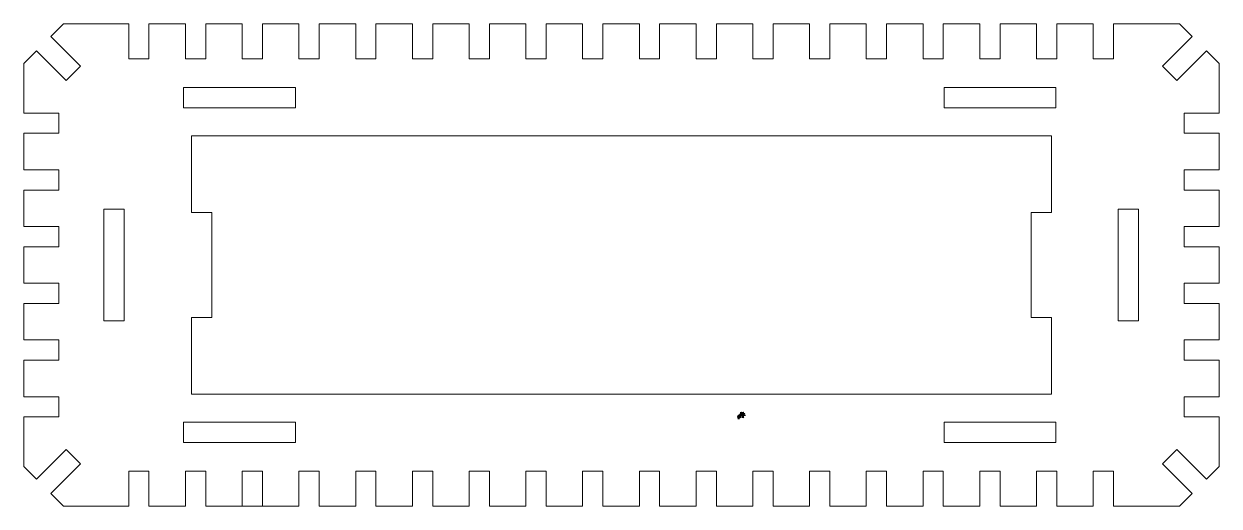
# Model space of a CAD drawing. Header units: centimetres. Extents: x -51 to 100, y -24 to 30.
# Drawn here: x 40.82 to 64.41, y -3.03 to 6.49 of the extents above; entities that cross this region are included whole.
import ezdxf

# ---------------------------------------------------------------- set-up
doc = ezdxf.new("R2010")
doc.units = ezdxf.units.CM
doc.header["$MEASUREMENT"] = 0

msp = doc.modelspace()

# ---------------------------------------------------------------- linework, layer by layer
at = {"lineweight": 9}
for points in [[(41.59955, 6.48837), (41.59955, 6.48837), (41.35087, 6.23965), (41.35087, 6.23965)], [(41.59955, 6.48837), (41.59955, 6.48837), (41.35087, 6.23965), (41.35087, 6.23965)], [(41.59955, 6.48837), (41.59955, 6.48837), (42.88783, 6.48837), (42.88783, 6.48837)], [(42.88783, 6.48837), (42.88783, 6.48837), (42.88783, 5.79869), (42.88783, 5.79869)], [(43.28783, 6.48837), (43.28783, 6.48837), (44.00751, 6.48837), (44.00751, 6.48837)], [(43.28783, 5.79869), (43.28783, 5.79869), (43.28783, 6.48837), (43.28783, 6.48837)], [(44.00751, 6.48837), (44.00751, 6.48837), (44.00751, 5.79869), (44.00751, 5.79869)], [(44.40751, 6.48837), (44.40751, 6.48837), (45.12719, 6.48837), (45.12719, 6.48837)], [(44.40751, 5.79869), (44.40751, 5.79869), (44.40751, 6.48837), (44.40751, 6.48837)], [(45.12719, 6.48837), (45.12719, 6.48837), (45.12719, 5.79869), (45.12719, 5.79869)], [(45.52719, 6.48837), (45.52719, 6.48837), (46.24683, 6.48837), (46.24683, 6.48837)], [(45.52719, 5.79869), (45.52719, 5.79869), (45.52719, 6.48837), (45.52719, 6.48837)], [(46.24683, 6.48837), (46.24683, 6.48837), (46.24683, 5.79869), (46.24683, 5.79869)], [(46.64683, 6.48837), (46.64683, 6.48837), (47.36651, 6.48837), (47.36651, 6.48837)], [(46.64683, 5.79869), (46.64683, 5.79869), (46.64683, 6.48837), (46.64683, 6.48837)], [(47.36651, 6.48837), (47.36651, 6.48837), (47.36651, 5.79869), (47.36651, 5.79869)], [(47.76651, 6.48837), (47.76651, 6.48837), (48.48619, 6.48837), (48.48619, 6.48837)], [(47.76651, 5.79869), (47.76651, 5.79869), (47.76651, 6.48837), (47.76651, 6.48837)], [(48.48619, 6.48837), (48.48619, 6.48837), (48.48619, 5.79869), (48.48619, 5.79869)], [(48.88619, 6.48837), (48.88619, 6.48837), (49.60583, 6.48837), (49.60583, 6.48837)], [(48.88619, 5.79869), (48.88619, 5.79869), (48.88619, 6.48837), (48.88619, 6.48837)], [(49.60583, 6.48837), (49.60583, 6.48837), (49.60583, 5.79869), (49.60583, 5.79869)], [(50.00583, 6.48837), (50.00583, 6.48837), (50.72551, 6.48837), (50.72551, 6.48837)], [(50.00583, 5.79869), (50.00583, 5.79869), (50.00583, 6.48837), (50.00583, 6.48837)], [(50.72551, 6.48837), (50.72551, 6.48837), (50.72551, 5.79869), (50.72551, 5.79869)], [(51.12551, 6.48837), (51.12551, 6.48837), (51.84519, 6.48837), (51.84519, 6.48837)], [(51.12551, 5.79869), (51.12551, 5.79869), (51.12551, 6.48837), (51.12551, 6.48837)], [(51.84519, 6.48837), (51.84519, 6.48837), (51.84519, 5.79869), (51.84519, 5.79869)], [(52.24519, 6.48837), (52.24519, 6.48837), (52.96487, 6.48837), (52.96487, 6.48837)], [(52.24519, 5.79869), (52.24519, 5.79869), (52.24519, 6.48837), (52.24519, 6.48837)], [(52.96487, 6.48837), (52.96487, 6.48837), (52.96487, 5.79869), (52.96487, 5.79869)], [(53.36487, 6.48837), (53.36487, 6.48837), (54.08451, 6.48837), (54.08451, 6.48837)], [(53.36487, 5.79869), (53.36487, 5.79869), (53.36487, 6.48837), (53.36487, 6.48837)], [(54.08451, 6.48837), (54.08451, 6.48837), (54.08451, 5.79869), (54.08451, 5.79869)], [(54.48451, 6.48837), (54.48451, 6.48837), (55.20419, 6.48837), (55.20419, 6.48837)], [(54.48451, 5.79869), (54.48451, 5.79869), (54.48451, 6.48837), (54.48451, 6.48837)], [(55.20419, 6.48837), (55.20419, 6.48837), (55.20419, 5.79869), (55.20419, 5.79869)], [(55.60419, 6.48837), (55.60419, 6.48837), (56.32387, 6.48837), (56.32387, 6.48837)], [(55.60419, 5.79869), (55.60419, 5.79869), (55.60419, 6.48837), (55.60419, 6.48837)], [(56.32387, 6.48837), (56.32387, 6.48837), (56.32387, 5.79869), (56.32387, 5.79869)], [(56.72387, 6.48837), (56.72387, 6.48837), (57.44351, 6.48837), (57.44351, 6.48837)], [(56.72387, 5.79869), (56.72387, 5.79869), (56.72387, 6.48837), (56.72387, 6.48837)], [(57.44351, 6.48837), (57.44351, 6.48837), (57.44351, 5.79869), (57.44351, 5.79869)], [(57.84351, 6.48837), (57.84351, 6.48837), (58.56319, 6.48837), (58.56319, 6.48837)], [(57.84351, 5.79869), (57.84351, 5.79869), (57.84351, 6.48837), (57.84351, 6.48837)], [(58.56319, 6.48837), (58.56319, 6.48837), (58.56319, 5.79869), (58.56319, 5.79869)], [(58.96319, 6.48837), (58.96319, 6.48837), (59.68287, 6.48837), (59.68287, 6.48837)], [(58.96319, 5.79869), (58.96319, 5.79869), (58.96319, 6.48837), (58.96319, 6.48837)], [(59.68287, 6.48837), (59.68287, 6.48837), (59.68287, 5.79869), (59.68287, 5.79869)], [(60.08287, 6.48837), (60.08287, 6.48837), (60.80255, 6.48837), (60.80255, 6.48837)], [(60.08287, 5.79869), (60.08287, 5.79869), (60.08287, 6.48837), (60.08287, 6.48837)], [(60.80255, 6.48837), (60.80255, 6.48837), (60.80255, 5.79869), (60.80255, 5.79869)], [(61.20255, 6.48837), (61.20255, 6.48837), (61.92219, 6.48837), (61.92219, 6.48837)], [(61.20255, 5.79869), (61.20255, 5.79869), (61.20255, 6.48837), (61.20255, 6.48837)], [(61.92219, 6.48837), (61.92219, 6.48837), (61.92219, 5.79869), (61.92219, 5.79869)], [(63.62483, 6.48837), (63.62483, 6.48837), (62.32219, 6.48837), (62.32219, 6.48837)], [(62.32219, 6.48837), (62.32219, 6.48837), (63.62483, 6.48837), (63.62483, 6.48837)], [(62.32219, 5.79869), (62.32219, 5.79869), (62.32219, 6.48837), (62.32219, 6.48837)], [(63.62483, 6.48837), (63.62483, 6.48837), (63.87351, 6.23965), (63.87351, 6.23965)], [(63.62483, 6.48837), (63.62483, 6.48837), (63.87351, 6.23965), (63.87351, 6.23965)], [(41.93603, 5.65445), (41.93603, 5.65445), (41.35087, 6.23965), (41.35087, 6.23965)], [(41.93603, 5.65445), (41.93603, 5.65445), (41.35087, 6.23965), (41.35087, 6.23965)], [(63.28835, 5.65445), (63.28835, 5.65445), (63.87351, 6.23965), (63.87351, 6.23965)], [(63.28835, 5.65445), (63.28835, 5.65445), (63.87351, 6.23965), (63.87351, 6.23965)], [(41.06799, 5.95681), (41.06799, 5.95681), (40.81931, 5.70809), (40.81931, 5.70809)], [(41.06799, 5.95681), (41.06799, 5.95681), (40.81931, 5.70809), (40.81931, 5.70809)], [(41.06799, 5.95681), (41.06799, 5.95681), (41.65319, 5.37161), (41.65319, 5.37161)], [(41.06799, 5.95681), (41.06799, 5.95681), (41.65319, 5.37161), (41.65319, 5.37161)], [(64.15635, 5.95681), (64.15635, 5.95681), (63.57119, 5.37161), (63.57119, 5.37161)], [(64.15635, 5.95681), (64.15635, 5.95681), (63.57119, 5.37161), (63.57119, 5.37161)], [(64.15635, 5.95681), (64.15635, 5.95681), (64.40507, 5.70809), (64.40507, 5.70809)], [(64.15635, 5.95681), (64.15635, 5.95681), (64.40507, 5.70809), (64.40507, 5.70809)], [(40.81931, 4.72889), (40.81931, 4.72889), (40.81931, 5.70809), (40.81931, 5.70809)], [(42.88783, 5.79869), (42.88783, 5.79869), (43.28783, 5.79869), (43.28783, 5.79869)], [(44.00751, 5.79869), (44.00751, 5.79869), (44.40751, 5.79869), (44.40751, 5.79869)], [(45.12719, 5.79869), (45.12719, 5.79869), (45.52719, 5.79869), (45.52719, 5.79869)], [(46.24683, 5.79869), (46.24683, 5.79869), (46.64683, 5.79869), (46.64683, 5.79869)], [(47.36651, 5.79869), (47.36651, 5.79869), (47.76651, 5.79869), (47.76651, 5.79869)], [(48.48619, 5.79869), (48.48619, 5.79869), (48.88619, 5.79869), (48.88619, 5.79869)], [(49.60583, 5.79869), (49.60583, 5.79869), (50.00583, 5.79869), (50.00583, 5.79869)], [(50.72551, 5.79869), (50.72551, 5.79869), (51.12551, 5.79869), (51.12551, 5.79869)], [(51.84519, 5.79869), (51.84519, 5.79869), (52.24519, 5.79869), (52.24519, 5.79869)], [(52.96487, 5.79869), (52.96487, 5.79869), (53.36487, 5.79869), (53.36487, 5.79869)], [(54.08451, 5.79869), (54.08451, 5.79869), (54.48451, 5.79869), (54.48451, 5.79869)], [(55.20419, 5.79869), (55.20419, 5.79869), (55.60419, 5.79869), (55.60419, 5.79869)], [(56.32387, 5.79869), (56.32387, 5.79869), (56.72387, 5.79869), (56.72387, 5.79869)], [(57.44351, 5.79869), (57.44351, 5.79869), (57.84351, 5.79869), (57.84351, 5.79869)], [(58.56319, 5.79869), (58.56319, 5.79869), (58.96319, 5.79869), (58.96319, 5.79869)], [(59.68287, 5.79869), (59.68287, 5.79869), (60.08287, 5.79869), (60.08287, 5.79869)], [(60.80255, 5.79869), (60.80255, 5.79869), (61.20255, 5.79869), (61.20255, 5.79869)], [(61.92219, 5.79869), (61.92219, 5.79869), (62.32219, 5.79869), (62.32219, 5.79869)], [(64.40507, 4.72889), (64.40507, 4.72889), (64.40507, 5.70809), (64.40507, 5.70809)], [(41.65319, 5.37161), (41.65319, 5.37161), (41.93603, 5.65445), (41.93603, 5.65445)], [(41.65319, 5.37161), (41.65319, 5.37161), (41.93603, 5.65445), (41.93603, 5.65445)], [(63.57119, 5.37161), (63.57119, 5.37161), (63.28835, 5.65445), (63.28835, 5.65445)], [(63.57119, 5.37161), (63.57119, 5.37161), (63.28835, 5.65445), (63.28835, 5.65445)], [(41.50895, 4.72889), (41.50895, 4.72889), (40.81931, 4.72889), (40.81931, 4.72889)], [(41.50895, 4.32889), (41.50895, 4.32889), (41.50895, 4.72889), (41.50895, 4.72889)], [(63.71543, 4.32889), (63.71543, 4.32889), (63.71543, 4.72889), (63.71543, 4.72889)], [(63.71543, 4.72889), (63.71543, 4.72889), (64.40507, 4.72889), (64.40507, 4.72889)], [(40.81931, 3.60925), (40.81931, 3.60925), (40.81931, 4.32889), (40.81931, 4.32889)], [(40.81931, 4.32889), (40.81931, 4.32889), (41.50895, 4.32889), (41.50895, 4.32889)], [(40.81931, 3.60925), (40.81931, 3.60925), (40.81931, 4.32889), (40.81931, 4.32889)], [(64.40507, 4.32889), (64.40507, 4.32889), (63.71543, 4.32889), (63.71543, 4.32889)], [(64.40507, 3.60925), (64.40507, 3.60925), (64.40507, 4.32889), (64.40507, 4.32889)], [(64.40507, 3.60925), (64.40507, 3.60925), (64.40507, 4.32889), (64.40507, 4.32889)], [(41.50895, 3.60925), (41.50895, 3.60925), (40.81931, 3.60925), (40.81931, 3.60925)], [(41.50895, 3.20925), (41.50895, 3.20925), (41.50895, 3.60925), (41.50895, 3.60925)], [(63.71543, 3.20925), (63.71543, 3.20925), (63.71543, 3.60925), (63.71543, 3.60925)], [(63.71543, 3.60925), (63.71543, 3.60925), (64.40507, 3.60925), (64.40507, 3.60925)], [(40.81931, 2.48957), (40.81931, 2.48957), (40.81931, 3.20925), (40.81931, 3.20925)], [(40.81931, 3.20925), (40.81931, 3.20925), (41.50895, 3.20925), (41.50895, 3.20925)], [(40.81931, 2.48957), (40.81931, 2.48957), (40.81931, 3.20925), (40.81931, 3.20925)], [(64.40507, 3.20925), (64.40507, 3.20925), (63.71543, 3.20925), (63.71543, 3.20925)], [(64.40507, 2.48957), (64.40507, 2.48957), (64.40507, 3.20925), (64.40507, 3.20925)], [(64.40507, 2.48957), (64.40507, 2.48957), (64.40507, 3.20925), (64.40507, 3.20925)], [(41.50895, 2.48957), (41.50895, 2.48957), (40.81931, 2.48957), (40.81931, 2.48957)], [(41.50895, 2.08957), (41.50895, 2.08957), (41.50895, 2.48957), (41.50895, 2.48957)], [(63.71543, 2.08957), (63.71543, 2.08957), (63.71543, 2.48957), (63.71543, 2.48957)], [(63.71543, 2.48957), (63.71543, 2.48957), (64.40507, 2.48957), (64.40507, 2.48957)], [(40.81931, 1.36989), (40.81931, 1.36989), (40.81931, 2.08957), (40.81931, 2.08957)], [(40.81931, 2.08957), (40.81931, 2.08957), (41.50895, 2.08957), (41.50895, 2.08957)], [(40.81931, 1.36989), (40.81931, 1.36989), (40.81931, 2.08957), (40.81931, 2.08957)], [(64.40507, 2.08957), (64.40507, 2.08957), (63.71543, 2.08957), (63.71543, 2.08957)], [(64.40507, 1.36989), (64.40507, 1.36989), (64.40507, 2.08957), (64.40507, 2.08957)], [(64.40507, 1.36989), (64.40507, 1.36989), (64.40507, 2.08957), (64.40507, 2.08957)], [(41.50895, 1.36989), (41.50895, 1.36989), (40.81931, 1.36989), (40.81931, 1.36989)], [(41.50895, 0.96989), (41.50895, 0.96989), (41.50895, 1.36989), (41.50895, 1.36989)], [(63.71543, 0.96989), (63.71543, 0.96989), (63.71543, 1.36989), (63.71543, 1.36989)], [(63.71543, 1.36989), (63.71543, 1.36989), (64.40507, 1.36989), (64.40507, 1.36989)], [(40.81931, 0.25021), (40.81931, 0.25021), (40.81931, 0.96989), (40.81931, 0.96989)], [(40.81931, 0.96989), (40.81931, 0.96989), (41.50895, 0.96989), (41.50895, 0.96989)], [(40.81931, 0.25021), (40.81931, 0.25021), (40.81931, 0.96989), (40.81931, 0.96989)], [(64.40507, 0.96989), (64.40507, 0.96989), (63.71543, 0.96989), (63.71543, 0.96989)], [(64.40507, 0.25021), (64.40507, 0.25021), (64.40507, 0.96989), (64.40507, 0.96989)], [(64.40507, 0.25021), (64.40507, 0.25021), (64.40507, 0.96989), (64.40507, 0.96989)], [(41.50895, 0.25021), (41.50895, 0.25021), (40.81931, 0.25021), (40.81931, 0.25021)], [(41.50895, -0.14979), (41.50895, -0.14979), (41.50895, 0.25021), (41.50895, 0.25021)], [(63.71543, -0.14979), (63.71543, -0.14979), (63.71543, 0.25021), (63.71543, 0.25021)], [(63.71543, 0.25021), (63.71543, 0.25021), (64.40507, 0.25021), (64.40507, 0.25021)], [(40.81931, -0.86943), (40.81931, -0.86943), (40.81931, -0.14979), (40.81931, -0.14979)], [(40.81931, -0.14979), (40.81931, -0.14979), (41.50895, -0.14979), (41.50895, -0.14979)], [(40.81931, -0.86943), (40.81931, -0.86943), (40.81931, -0.14979), (40.81931, -0.14979)], [(64.40507, -0.14979), (64.40507, -0.14979), (63.71543, -0.14979), (63.71543, -0.14979)], [(64.40507, -0.86943), (64.40507, -0.86943), (64.40507, -0.14979), (64.40507, -0.14979)], [(64.40507, -0.86943), (64.40507, -0.86943), (64.40507, -0.14979), (64.40507, -0.14979)], [(41.50895, -0.86943), (41.50895, -0.86943), (40.81931, -0.86943), (40.81931, -0.86943)], [(41.50895, -1.26943), (41.50895, -1.26943), (41.50895, -0.86943), (41.50895, -0.86943)], [(63.71543, -1.26943), (63.71543, -1.26943), (63.71543, -0.86943), (63.71543, -0.86943)], [(63.71543, -0.86943), (63.71543, -0.86943), (64.40507, -0.86943), (64.40507, -0.86943)], [(40.81931, -2.24863), (40.81931, -2.24863), (40.81931, -1.26943), (40.81931, -1.26943)], [(40.81931, -1.26943), (40.81931, -1.26943), (41.50895, -1.26943), (41.50895, -1.26943)], [(64.40507, -1.26943), (64.40507, -1.26943), (63.71543, -1.26943), (63.71543, -1.26943)], [(64.40507, -2.24863), (64.40507, -2.24863), (64.40507, -1.26943), (64.40507, -1.26943)], [(41.65319, -1.91215), (41.65319, -1.91215), (41.93603, -2.19499), (41.93603, -2.19499)], [(63.57119, -1.91215), (63.57119, -1.91215), (63.28835, -2.19499), (63.28835, -2.19499)], [(64.15635, -2.49735), (64.15635, -2.49735), (63.57119, -1.91215), (63.57119, -1.91215)], [(41.06799, -2.49735), (41.06799, -2.49735), (40.81931, -2.24863), (40.81931, -2.24863)], [(42.88783, -3.02887), (42.88783, -3.02887), (42.88783, -2.33923), (42.88783, -2.33923)], [(42.88783, -2.33923), (42.88783, -2.33923), (43.28783, -2.33923), (43.28783, -2.33923)], [(43.28783, -2.33923), (43.28783, -2.33923), (43.28783, -3.02887), (43.28783, -3.02887)], [(44.00751, -3.02887), (44.00751, -3.02887), (44.00751, -2.33923), (44.00751, -2.33923)], [(44.00751, -2.33923), (44.00751, -2.33923), (44.40751, -2.33923), (44.40751, -2.33923)], [(44.40751, -2.33923), (44.40751, -2.33923), (44.40751, -3.02887), (44.40751, -3.02887)], [(45.12719, -3.02887), (45.12719, -3.02887), (45.12719, -2.33923), (45.12719, -2.33923)], [(45.12719, -2.33923), (45.12719, -2.33923), (45.52719, -2.33923), (45.52719, -2.33923)], [(45.52719, -2.33923), (45.52719, -2.33923), (45.52719, -3.02887), (45.52719, -3.02887)], [(46.24683, -3.02887), (46.24683, -3.02887), (46.24683, -2.33923), (46.24683, -2.33923)], [(46.24683, -2.33923), (46.24683, -2.33923), (46.64683, -2.33923), (46.64683, -2.33923)], [(46.64683, -2.33923), (46.64683, -2.33923), (46.64683, -3.02887), (46.64683, -3.02887)], [(47.36651, -3.02887), (47.36651, -3.02887), (47.36651, -2.33923), (47.36651, -2.33923)], [(47.36651, -2.33923), (47.36651, -2.33923), (47.76651, -2.33923), (47.76651, -2.33923)], [(47.76651, -2.33923), (47.76651, -2.33923), (47.76651, -3.02887), (47.76651, -3.02887)], [(48.48619, -3.02887), (48.48619, -3.02887), (48.48619, -2.33923), (48.48619, -2.33923)], [(48.48619, -2.33923), (48.48619, -2.33923), (48.88619, -2.33923), (48.88619, -2.33923)], [(48.88619, -2.33923), (48.88619, -2.33923), (48.88619, -3.02887), (48.88619, -3.02887)], [(49.60583, -3.02887), (49.60583, -3.02887), (49.60583, -2.33923), (49.60583, -2.33923)], [(49.60583, -2.33923), (49.60583, -2.33923), (50.00583, -2.33923), (50.00583, -2.33923)], [(50.00583, -2.33923), (50.00583, -2.33923), (50.00583, -3.02887), (50.00583, -3.02887)], [(50.72551, -3.02887), (50.72551, -3.02887), (50.72551, -2.33923), (50.72551, -2.33923)], [(50.72551, -2.33923), (50.72551, -2.33923), (51.12551, -2.33923), (51.12551, -2.33923)], [(51.12551, -2.33923), (51.12551, -2.33923), (51.12551, -3.02887), (51.12551, -3.02887)], [(51.84519, -3.02887), (51.84519, -3.02887), (51.84519, -2.33923), (51.84519, -2.33923)], [(51.84519, -2.33923), (51.84519, -2.33923), (52.24519, -2.33923), (52.24519, -2.33923)], [(52.24519, -2.33923), (52.24519, -2.33923), (52.24519, -3.02887), (52.24519, -3.02887)], [(52.96487, -3.02887), (52.96487, -3.02887), (52.96487, -2.33923), (52.96487, -2.33923)], [(52.96487, -2.33923), (52.96487, -2.33923), (53.36487, -2.33923), (53.36487, -2.33923)], [(53.36487, -2.33923), (53.36487, -2.33923), (53.36487, -3.02887), (53.36487, -3.02887)], [(54.08451, -3.02887), (54.08451, -3.02887), (54.08451, -2.33923), (54.08451, -2.33923)], [(54.08451, -2.33923), (54.08451, -2.33923), (54.48451, -2.33923), (54.48451, -2.33923)], [(54.48451, -2.33923), (54.48451, -2.33923), (54.48451, -3.02887), (54.48451, -3.02887)], [(55.20419, -3.02887), (55.20419, -3.02887), (55.20419, -2.33923), (55.20419, -2.33923)], [(55.20419, -2.33923), (55.20419, -2.33923), (55.60419, -2.33923), (55.60419, -2.33923)], [(55.60419, -2.33923), (55.60419, -2.33923), (55.60419, -3.02887), (55.60419, -3.02887)], [(56.32387, -3.02887), (56.32387, -3.02887), (56.32387, -2.33923), (56.32387, -2.33923)], [(56.32387, -2.33923), (56.32387, -2.33923), (56.72387, -2.33923), (56.72387, -2.33923)], [(56.72387, -2.33923), (56.72387, -2.33923), (56.72387, -3.02887), (56.72387, -3.02887)], [(57.44351, -3.02887), (57.44351, -3.02887), (57.44351, -2.33923), (57.44351, -2.33923)], [(57.44351, -2.33923), (57.44351, -2.33923), (57.84351, -2.33923), (57.84351, -2.33923)], [(57.84351, -2.33923), (57.84351, -2.33923), (57.84351, -3.02887), (57.84351, -3.02887)], [(58.56319, -3.02887), (58.56319, -3.02887), (58.56319, -2.33923), (58.56319, -2.33923)], [(58.56319, -2.33923), (58.56319, -2.33923), (58.96319, -2.33923), (58.96319, -2.33923)], [(58.96319, -2.33923), (58.96319, -2.33923), (58.96319, -3.02887), (58.96319, -3.02887)], [(59.68287, -3.02887), (59.68287, -3.02887), (59.68287, -2.33923), (59.68287, -2.33923)], [(59.68287, -2.33923), (59.68287, -2.33923), (60.08287, -2.33923), (60.08287, -2.33923)], [(60.08287, -2.33923), (60.08287, -2.33923), (60.08287, -3.02887), (60.08287, -3.02887)], [(60.80255, -3.02887), (60.80255, -3.02887), (60.80255, -2.33923), (60.80255, -2.33923)], [(60.80255, -2.33923), (60.80255, -2.33923), (61.20255, -2.33923), (61.20255, -2.33923)], [(61.20255, -2.33923), (61.20255, -2.33923), (61.20255, -3.02887), (61.20255, -3.02887)], [(61.92219, -3.02887), (61.92219, -3.02887), (61.92219, -2.33923), (61.92219, -2.33923)], [(61.92219, -2.33923), (61.92219, -2.33923), (62.32219, -2.33923), (62.32219, -2.33923)], [(62.32219, -2.33923), (62.32219, -2.33923), (62.32219, -3.02887), (62.32219, -3.02887)], [(64.15635, -2.49735), (64.15635, -2.49735), (64.40507, -2.24863), (64.40507, -2.24863)], [(41.59955, -3.02887), (41.59955, -3.02887), (41.35087, -2.78019), (41.35087, -2.78019)], [(63.62483, -3.02887), (63.62483, -3.02887), (63.87351, -2.78019), (63.87351, -2.78019)], [(41.59955, -3.02887), (41.59955, -3.02887), (42.88783, -3.02887), (42.88783, -3.02887)], [(43.28783, -3.02887), (43.28783, -3.02887), (44.00751, -3.02887), (44.00751, -3.02887)], [(44.40751, -3.02887), (44.40751, -3.02887), (45.12719, -3.02887), (45.12719, -3.02887)], [(45.52719, -3.02887), (45.52719, -3.02887), (46.24683, -3.02887), (46.24683, -3.02887)], [(46.64683, -3.02887), (46.64683, -3.02887), (47.36651, -3.02887), (47.36651, -3.02887)], [(47.76651, -3.02887), (47.76651, -3.02887), (48.48619, -3.02887), (48.48619, -3.02887)], [(48.88619, -3.02887), (48.88619, -3.02887), (49.60583, -3.02887), (49.60583, -3.02887)], [(50.00583, -3.02887), (50.00583, -3.02887), (50.72551, -3.02887), (50.72551, -3.02887)], [(51.12551, -3.02887), (51.12551, -3.02887), (51.84519, -3.02887), (51.84519, -3.02887)], [(52.24519, -3.02887), (52.24519, -3.02887), (52.96487, -3.02887), (52.96487, -3.02887)], [(53.36487, -3.02887), (53.36487, -3.02887), (54.08451, -3.02887), (54.08451, -3.02887)], [(54.48451, -3.02887), (54.48451, -3.02887), (55.20419, -3.02887), (55.20419, -3.02887)], [(55.60419, -3.02887), (55.60419, -3.02887), (56.32387, -3.02887), (56.32387, -3.02887)], [(56.72387, -3.02887), (56.72387, -3.02887), (57.44351, -3.02887), (57.44351, -3.02887)], [(57.84351, -3.02887), (57.84351, -3.02887), (58.56319, -3.02887), (58.56319, -3.02887)], [(58.96319, -3.02887), (58.96319, -3.02887), (59.68287, -3.02887), (59.68287, -3.02887)], [(60.08287, -3.02887), (60.08287, -3.02887), (60.80255, -3.02887), (60.80255, -3.02887)], [(61.20255, -3.02887), (61.20255, -3.02887), (61.92219, -3.02887), (61.92219, -3.02887)], [(62.32219, -3.02887), (62.32219, -3.02887), (63.62483, -3.02887), (63.62483, -3.02887)]]:
    msp.add_open_spline(points, degree=3, dxfattribs=at)
at = {"color": 1, "lineweight": 9}
for points in [[(42.88783, 6.48837), (42.88783, 6.48837), (41.59955, 6.48837), (41.59955, 6.48837)], [(44.00751, 6.48837), (44.00751, 6.48837), (43.28783, 6.48837), (43.28783, 6.48837)], [(45.12719, 6.48837), (45.12719, 6.48837), (44.40751, 6.48837), (44.40751, 6.48837)], [(46.24683, 6.48837), (46.24683, 6.48837), (45.52719, 6.48837), (45.52719, 6.48837)], [(47.36651, 6.48837), (47.36651, 6.48837), (46.64683, 6.48837), (46.64683, 6.48837)], [(48.48619, 6.48837), (48.48619, 6.48837), (47.76651, 6.48837), (47.76651, 6.48837)], [(49.60583, 6.48837), (49.60583, 6.48837), (48.88619, 6.48837), (48.88619, 6.48837)], [(50.72551, 6.48837), (50.72551, 6.48837), (50.00583, 6.48837), (50.00583, 6.48837)], [(51.84519, 6.48837), (51.84519, 6.48837), (51.12551, 6.48837), (51.12551, 6.48837)], [(52.96487, 6.48837), (52.96487, 6.48837), (52.24519, 6.48837), (52.24519, 6.48837)], [(54.08451, 6.48837), (54.08451, 6.48837), (53.36487, 6.48837), (53.36487, 6.48837)], [(55.20419, 6.48837), (55.20419, 6.48837), (54.48451, 6.48837), (54.48451, 6.48837)], [(56.32387, 6.48837), (56.32387, 6.48837), (55.60419, 6.48837), (55.60419, 6.48837)], [(57.44351, 6.48837), (57.44351, 6.48837), (56.72387, 6.48837), (56.72387, 6.48837)], [(58.56319, 6.48837), (58.56319, 6.48837), (57.84351, 6.48837), (57.84351, 6.48837)], [(59.68287, 6.48837), (59.68287, 6.48837), (58.96319, 6.48837), (58.96319, 6.48837)], [(60.80255, 6.48837), (60.80255, 6.48837), (60.08287, 6.48837), (60.08287, 6.48837)], [(61.92219, 6.48837), (61.92219, 6.48837), (61.20255, 6.48837), (61.20255, 6.48837)], [(44.12943, 0.69525), (44.12943, 0.69525), (44.12943, -0.82199), (44.12943, -0.82199)], [(61.09495, -0.82199), (61.09495, -0.82199), (61.09495, 0.69525), (61.09495, 0.69525)], [(44.12943, -0.82199), (44.12943, -0.82199), (61.09495, -0.82199), (61.09495, -0.82199)], [(41.06799, -2.49735), (41.06799, -2.49735), (41.65319, -1.91215), (41.65319, -1.91215)], [(41.65319, -1.91215), (41.65319, -1.91215), (41.93603, -2.19499), (41.93603, -2.19499)], [(41.06799, -2.49735), (41.06799, -2.49735), (40.81931, -2.24863), (40.81931, -2.24863)], [(41.93603, -2.19499), (41.93603, -2.19499), (41.35087, -2.78019), (41.35087, -2.78019)], [(63.28835, -2.19499), (63.28835, -2.19499), (63.87351, -2.78019), (63.87351, -2.78019)], [(41.59955, -3.02887), (41.59955, -3.02887), (41.35087, -2.78019), (41.35087, -2.78019)], [(45.12719, -3.02887), (45.12719, -3.02887), (45.52719, -3.02887), (45.52719, -3.02887)]]:
    msp.add_open_spline(points, degree=3, dxfattribs=at)
for points in [[(43.97055, 4.83317), (43.97055, 4.83317), (46.17743, 4.83317), (46.17743, 4.83317), (46.17743, 4.83317), (46.17743, 4.83317), (46.17743, 5.23317), (46.17743, 5.23317), (46.17743, 5.23317), (46.17743, 5.23317), (43.97055, 5.23317), (43.97055, 5.23317), (43.97055, 5.23317), (43.97055, 5.23317), (43.97055, 4.83317), (43.97055, 4.83317)], [(58.97743, 4.83317), (58.97743, 4.83317), (61.18431, 4.83317), (61.18431, 4.83317), (61.18431, 4.83317), (61.18431, 4.83317), (61.18431, 5.23317), (61.18431, 5.23317), (61.18431, 5.23317), (61.18431, 5.23317), (58.97743, 5.23317), (58.97743, 5.23317), (58.97743, 5.23317), (58.97743, 5.23317), (58.97743, 4.83317), (58.97743, 4.83317)], [(42.79811, 0.62629), (42.79811, 0.62629), (42.79811, 2.83317), (42.79811, 2.83317), (42.79811, 2.83317), (42.79811, 2.83317), (42.39811, 2.83317), (42.39811, 2.83317), (42.39811, 2.83317), (42.39811, 2.83317), (42.39811, 0.62629), (42.39811, 0.62629), (42.39811, 0.62629), (42.39811, 0.62629), (42.79811, 0.62629), (42.79811, 0.62629)], [(62.81191, 0.62629), (62.81191, 0.62629), (62.81191, 2.83317), (62.81191, 2.83317), (62.81191, 2.83317), (62.81191, 2.83317), (62.41191, 2.83317), (62.41191, 2.83317), (62.41191, 2.83317), (62.41191, 2.83317), (62.41191, 0.62629), (62.41191, 0.62629), (62.41191, 0.62629), (62.41191, 0.62629), (62.81191, 0.62629), (62.81191, 0.62629)], [(43.97055, -1.77371), (43.97055, -1.77371), (46.17743, -1.77371), (46.17743, -1.77371), (46.17743, -1.77371), (46.17743, -1.77371), (46.17743, -1.37371), (46.17743, -1.37371), (46.17743, -1.37371), (46.17743, -1.37371), (43.97055, -1.37371), (43.97055, -1.37371), (43.97055, -1.37371), (43.97055, -1.37371), (43.97055, -1.77371), (43.97055, -1.77371)], [(58.97743, -1.77371), (58.97743, -1.77371), (61.18431, -1.77371), (61.18431, -1.77371), (61.18431, -1.77371), (61.18431, -1.77371), (61.18431, -1.37371), (61.18431, -1.37371), (61.18431, -1.37371), (61.18431, -1.37371), (58.97743, -1.37371), (58.97743, -1.37371), (58.97743, -1.37371), (58.97743, -1.37371), (58.97743, -1.77371), (58.97743, -1.77371)]]:
    msp.add_open_spline(points, degree=3, knots=[0, 0, 0, 0, 0.2, 0.2, 0.2, 0.2, 0.4, 0.4, 0.4, 0.4, 0.6, 0.6, 0.6, 0.6, 1, 1, 1, 1], dxfattribs=at)
at = {"lineweight": 9}
for points in [[(61.09495, 2.76421), (61.09495, 2.76421), (61.09495, 4.28145), (61.09495, 4.28145), (61.09495, 4.28145), (61.09495, 4.28145), (44.12943, 4.28145), (44.12943, 4.28145), (44.12943, 4.28145), (44.12943, 4.28145), (44.12943, 2.76421), (44.12943, 2.76421)], [(44.12943, 0.69525), (44.12943, 0.69525), (44.52943, 0.69525), (44.52943, 0.69525), (44.52943, 0.69525), (44.52943, 0.69525), (44.52943, 2.76421), (44.52943, 2.76421), (44.52943, 2.76421), (44.52943, 2.76421), (44.12943, 2.76421), (44.12943, 2.76421)], [(61.09495, 2.76421), (61.09495, 2.76421), (60.69495, 2.76421), (60.69495, 2.76421), (60.69495, 2.76421), (60.69495, 2.76421), (60.69495, 0.69525), (60.69495, 0.69525), (60.69495, 0.69525), (60.69495, 0.69525), (61.09495, 0.69525), (61.09495, 0.69525)]]:
    msp.add_open_spline(points, degree=3, knots=[0, 0, 0, 0, 0.25, 0.25, 0.25, 0.25, 0.5, 0.5, 0.5, 0.5, 1, 1, 1, 1], dxfattribs=at)
at = {"color": 1}
for points, knots in [([(54.95967, -1.28416), (54.95967, -1.28416), (54.96715, -1.27995), (54.96715, -1.27995), (54.96715, -1.27995), (54.96683, -1.27247), (54.96667, -1.26592), (54.96667, -1.2603), (54.96667, -1.2603), (54.96667, -1.2603), (54.96667, -1.21167), (54.96667, -1.21167), (54.96667, -1.21167), (54.96667, -1.21167), (54.97042, -1.20839), (54.97042, -1.20839), (54.97042, -1.20839), (54.97042, -1.20839), (54.96433, -1.20418), (54.96433, -1.20418), (54.96433, -1.20418), (54.96621, -1.20075), (54.9701, -1.19375), (54.97603, -1.18313), (54.97603, -1.18313), (54.97603, -1.18313), (54.97978, -1.18034), (54.97978, -1.18034), (54.97978, -1.18034), (54.97978, -1.18034), (54.96994, -1.17379), (54.96994, -1.17379), (54.96994, -1.17379), (54.96683, -1.18377), (54.96324, -1.19311), (54.95919, -1.20185), (54.95919, -1.20185), (54.95514, -1.21057), (54.95148, -1.21759), (54.94821, -1.22288), (54.94821, -1.22288), (54.94492, -1.22819), (54.94204, -1.23256), (54.93955, -1.23599), (54.93955, -1.23599), (54.93955, -1.23599), (54.94095, -1.23739), (54.94095, -1.23739), (54.94095, -1.23739), (54.94564, -1.23272), (54.95202, -1.2243), (54.96012, -1.21212), (54.96012, -1.21212), (54.96012, -1.21212), (54.96012, -1.26171), (54.96012, -1.26171), (54.96012, -1.26171), (54.96012, -1.267), (54.95996, -1.27448), (54.95967, -1.28416)], [0, 0, 0, 0, 0.0625, 0.0625, 0.0625, 0.0625, 0.125, 0.125, 0.125, 0.125, 0.1875, 0.1875, 0.1875, 0.1875, 0.25, 0.25, 0.25, 0.25, 0.3125, 0.3125, 0.3125, 0.3125, 0.375, 0.375, 0.375, 0.375, 0.4375, 0.4375, 0.4375, 0.4375, 0.5, 0.5, 0.5, 0.5, 0.5625, 0.5625, 0.5625, 0.5625, 0.625, 0.625, 0.625, 0.625, 0.6875, 0.6875, 0.6875, 0.6875, 0.75, 0.75, 0.75, 0.75, 0.8125, 0.8125, 0.8125, 0.8125, 0.875, 0.875, 0.875, 0.875, 1, 1, 1, 1]), ([(55.00971, -1.20558), (55.00971, -1.20558), (54.99054, -1.20558), (54.99054, -1.20558), (54.99054, -1.20558), (54.99177, -1.20123), (54.99317, -1.19702), (54.99475, -1.19295), (54.99475, -1.19295), (54.99475, -1.19295), (54.99802, -1.19015), (54.99802, -1.19015), (54.99802, -1.19015), (54.99802, -1.19015), (54.98866, -1.18501), (54.98866, -1.18501), (54.98866, -1.18501), (54.9871, -1.19404), (54.98547, -1.20177), (54.98375, -1.20815), (54.98375, -1.20815), (54.98203, -1.21456), (54.9793, -1.2218), (54.97557, -1.2299), (54.97557, -1.2299), (54.97557, -1.2299), (54.97697, -1.23084), (54.97697, -1.23084), (54.97697, -1.23084), (54.98164, -1.22492), (54.98601, -1.21727), (54.99006, -1.20791), (54.99006, -1.20791), (54.99006, -1.20791), (55.00971, -1.20791), (55.00971, -1.20791), (55.00971, -1.20791), (55.00971, -1.20791), (55.00971, -1.23551), (55.00971, -1.23551), (55.00971, -1.23551), (55.00971, -1.23551), (54.97369, -1.23551), (54.97369, -1.23551), (54.97369, -1.23551), (54.97369, -1.23551), (54.97743, -1.23926), (54.97743, -1.23926), (54.97743, -1.23926), (54.98024, -1.23832), (54.98335, -1.23785), (54.98678, -1.23785), (54.98678, -1.23785), (54.98678, -1.23785), (55.00971, -1.23785), (55.00971, -1.23785), (55.00971, -1.23785), (55.00971, -1.25345), (55.00955, -1.26888), (55.00923, -1.28416), (55.00923, -1.28416), (55.00923, -1.28416), (55.01672, -1.28135), (55.01672, -1.28135), (55.01672, -1.28135), (55.01642, -1.27636), (55.01626, -1.26187), (55.01626, -1.23785), (55.01626, -1.23785), (55.01626, -1.23785), (55.0504, -1.23785), (55.0504, -1.23785), (55.0504, -1.23785), (55.0504, -1.23785), (55.04292, -1.2299), (55.04292, -1.2299), (55.04292, -1.2299), (55.04292, -1.2299), (55.03683, -1.23551), (55.03683, -1.23551), (55.03683, -1.23551), (55.03683, -1.23551), (55.01626, -1.23551), (55.01626, -1.23551), (55.01626, -1.23551), (55.01626, -1.23551), (55.01626, -1.20791), (55.01626, -1.20791), (55.01626, -1.20791), (55.01626, -1.20791), (55.04619, -1.20791), (55.04619, -1.20791), (55.04619, -1.20791), (55.04619, -1.20791), (55.03777, -1.19951), (55.03777, -1.19951), (55.03777, -1.19951), (55.03777, -1.19951), (55.03168, -1.20558), (55.03168, -1.20558), (55.03168, -1.20558), (55.03168, -1.20558), (55.01626, -1.20558), (55.01626, -1.20558), (55.01626, -1.20558), (55.01626, -1.20558), (55.01626, -1.18219), (55.01626, -1.18219), (55.01626, -1.18219), (55.01626, -1.18219), (55.01999, -1.17892), (55.01999, -1.17892), (55.01999, -1.17892), (55.01999, -1.17892), (55.00923, -1.17379), (55.00923, -1.17379), (55.00923, -1.17379), (55.00955, -1.18313), (55.00971, -1.19375), (55.00971, -1.20558)], [0, 0, 0, 0, 0.03225806, 0.03225806, 0.03225806, 0.03225806, 0.06451613, 0.06451613, 0.06451613, 0.06451613, 0.09677419, 0.09677419, 0.09677419, 0.09677419, 0.12903226, 0.12903226, 0.12903226, 0.12903226, 0.16129032, 0.16129032, 0.16129032, 0.16129032, 0.19354839, 0.19354839, 0.19354839, 0.19354839, 0.22580645, 0.22580645, 0.22580645, 0.22580645, 0.25806452, 0.25806452, 0.25806452, 0.25806452, 0.29032258, 0.29032258, 0.29032258, 0.29032258, 0.32258065, 0.32258065, 0.32258065, 0.32258065, 0.35483871, 0.35483871, 0.35483871, 0.35483871, 0.38709677, 0.38709677, 0.38709677, 0.38709677, 0.41935484, 0.41935484, 0.41935484, 0.41935484, 0.4516129, 0.4516129, 0.4516129, 0.4516129, 0.48387097, 0.48387097, 0.48387097, 0.48387097, 0.51612903, 0.51612903, 0.51612903, 0.51612903, 0.5483871, 0.5483871, 0.5483871, 0.5483871, 0.58064516, 0.58064516, 0.58064516, 0.58064516, 0.61290323, 0.61290323, 0.61290323, 0.61290323, 0.64516129, 0.64516129, 0.64516129, 0.64516129, 0.67741935, 0.67741935, 0.67741935, 0.67741935, 0.70967742, 0.70967742, 0.70967742, 0.70967742, 0.74193548, 0.74193548, 0.74193548, 0.74193548, 0.77419355, 0.77419355, 0.77419355, 0.77419355, 0.80645161, 0.80645161, 0.80645161, 0.80645161, 0.83870968, 0.83870968, 0.83870968, 0.83870968, 0.87096774, 0.87096774, 0.87096774, 0.87096774, 0.90322581, 0.90322581, 0.90322581, 0.90322581, 0.93548387, 0.93548387, 0.93548387, 0.93548387, 1, 1, 1, 1]), ([(54.93827, -1.30104), (54.93827, -1.30104), (54.90874, -1.30104), (54.90874, -1.30104), (54.90874, -1.30104), (54.90874, -1.30104), (54.90874, -1.29667), (54.90874, -1.29667), (54.90874, -1.29667), (54.91181, -1.29659), (54.91385, -1.2958), (54.91483, -1.29428), (54.91483, -1.29428), (54.91556, -1.29314), (54.91592, -1.29093), (54.91592, -1.28761), (54.91592, -1.28761), (54.91592, -1.28761), (54.91592, -1.25808), (54.91592, -1.25808), (54.91592, -1.25808), (54.91592, -1.25808), (54.90634, -1.27335), (54.90634, -1.27335), (54.90634, -1.27335), (54.90634, -1.27335), (54.90295, -1.27195), (54.90295, -1.27195), (54.90295, -1.27195), (54.90295, -1.27195), (54.91582, -1.242), (54.91582, -1.242), (54.91582, -1.242), (54.91582, -1.242), (54.93107, -1.242), (54.93107, -1.242), (54.93107, -1.242), (54.93107, -1.242), (54.93107, -1.28761), (54.93107, -1.28761), (54.93107, -1.28761), (54.93107, -1.29093), (54.93145, -1.29314), (54.93219, -1.29428), (54.93219, -1.29428), (54.93316, -1.2958), (54.93518, -1.29659), (54.93827, -1.29667), (54.93827, -1.29667), (54.93827, -1.29667), (54.93827, -1.30104), (54.93827, -1.30104)], [0, 0, 0, 0, 0.07142857, 0.07142857, 0.07142857, 0.07142857, 0.14285714, 0.14285714, 0.14285714, 0.14285714, 0.21428571, 0.21428571, 0.21428571, 0.21428571, 0.28571429, 0.28571429, 0.28571429, 0.28571429, 0.35714286, 0.35714286, 0.35714286, 0.35714286, 0.42857143, 0.42857143, 0.42857143, 0.42857143, 0.5, 0.5, 0.5, 0.5, 0.57142857, 0.57142857, 0.57142857, 0.57142857, 0.64285714, 0.64285714, 0.64285714, 0.64285714, 0.71428571, 0.71428571, 0.71428571, 0.71428571, 0.78571429, 0.78571429, 0.78571429, 0.78571429, 0.85714286, 0.85714286, 0.85714286, 0.85714286, 1, 1, 1, 1])]:
    msp.add_open_spline(points, degree=3, knots=knots, dxfattribs=at)

doc.saveas('drawing.dxf')
